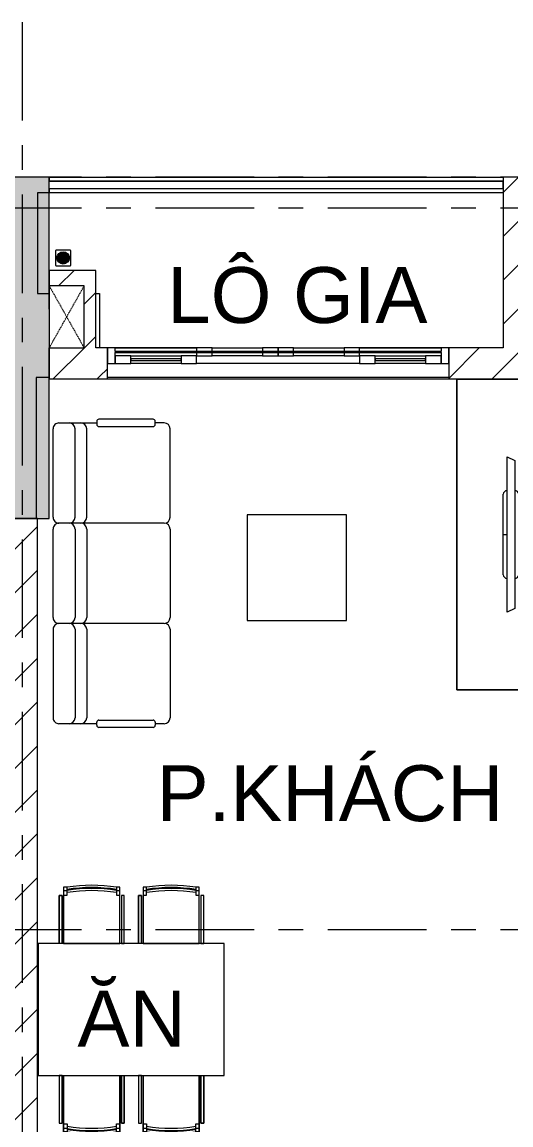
# Model space of a CAD drawing. Header units: millimetres. Extents: x -20144 to 117103, y -11426 to 48263.
# Drawn here: x 1501 to 4651, y 36493 to 43600 of the extents above; entities that cross this region are included whole.
import ezdxf

# ---------------------------------------------------------------- set-up
doc = ezdxf.new("R2010")
doc.units = ezdxf.units.MM
for name, pattern in [('Dash', [6.35, 3.175, -3.175]), ('Dash_2_', [6.35, 3.175, -3.175]), ('Grid Line', [22.225, 12.7, -3.175, 3.175, -3.175])]:
    doc.linetypes.add(name, pattern=pattern)
for name, color, linetype, lineweight in [('A-DETL-GENF', 31, 'Continuous', 5), ('A-DETL-GENF-HDLN', 161, 'Dash_2_', 5), ('CHU', 181, 'Continuous', 5), ('CUA', 31, 'Continuous', 9), ('HATCH-TUONG', 152, 'Continuous', 9), ('NET CAT', 3, 'Continuous', 5), ('NET THAY 1', 41, 'Continuous', 5), ('NET-CAT', 3, 'Continuous', 9), ('NET-THAY', 2, 'Continuous', 15), ('THIET BI', 44, 'Continuous', 5), ('THIET-BI', 44, 'Continuous', 5), ('TRUC', 225, 'Continuous', 5)]:
    doc.layers.add(name, color=color, linetype=linetype, lineweight=lineweight)
doc.styles.add('Arial_4', font='arial.ttf', dxfattribs={"height": 360})
pattern_1 = [(45, (0, 0), (-141.4214, 141.4214), [])]

# ---------------------------------------------------------------- blocks, each defined once
blk = doc.blocks.new('ALC1807-ASCENT PLAZA-KET CAU 1_rvt-1-MẶT BẰNG TẦNG 5 ĐẾN TẦNG 22')
at = {"layer": 'NET CAT'}
blk.add_hatch(color=7, dxfattribs=at).paths.add_polyline_path([(1354.1, 40399.9), (1675.5, 40399.9), (1675.5, 42599.9), (1325.5, 42599.9), (1325.5, 40399.9)], flags=0)
at = {"layer": 'NET CAT', "color": 90, "lineweight": 13}
for p, q in [((1675.5, 42599.9), (1325.5, 42599.9)), ((1675.5, 41749.9), (1675.5, 42599.9)), ((1675.5, 40399.9), (1675.5, 41499.9)), ((1325.5, 40399.9), (1675.5, 40399.9))]:
    blk.add_line(p, q, dxfattribs=at)
blk = doc.blocks.new('X-PHEU - X-PHEU-158415-MẶT BẰNG TẦNG 5 ĐẾN TẦNG 22')
at = {"layer": 'THIET-BI', "lineweight": 9}
for p, q in [((25, -29), (25, -121)), ((121, -25), (29, -25)), ((42.5, -90.5), (42.5, -59.5)), ((47.5, -51.8), (47.5, -98.2)), ((52.5, -103.1), (52.5, -46.9)), ((57.5, -43.5), (57.5, -106.5)), ((62.5, -108.8), (62.5, -41.2)), ((67.5, -39.8), (67.5, -110.2)), ((72.5, -71.9), (72.5, -39.1)), ((77.5, -39.1), (77.5, -71.9)), ((82.5, -110.2), (82.5, -39.8)), ((87.5, -41.2), (87.5, -108.8)), ((92.5, -106.5), (92.5, -43.5)), ((97.5, -46.9), (97.5, -103.1)), ((102.5, -98.2), (102.5, -51.8)), ((107.5, -59.5), (107.5, -90.5)), ((125, -121), (125, -29)), ((29, -125), (121, -125)), ((72.5, -110.9), (72.5, -78.1)), ((77.5, -78.1), (77.5, -110.9))]:
    blk.add_line(p, q, dxfattribs=at)
blk.add_circle((75, -75), 40, dxfattribs=at)
for centre, radius, start, end in [((29, -29), 4, 90, 180), ((75, -75), 36, 139.80824, 154.52563), ((75, -75), 36, 119.0853, 128.68219), ((75, -75), 36, 102.0247, 110.31751), ((75, -75), 36, 90, 93.98208), ((75, -75), 36, 86.01792, 90), ((75, -75), 36, 69.68249, 77.9753), ((75, -75), 36, 51.31781, 60.9147), ((75, -75), 36, 25.47437, 40.19176), ((121, -29), 4, 0, 90), ((29, -121), 4, 180, 270), ((75, -75), 36, 205.47437, 220.19176), ((75, -75), 36, 231.31781, 240.9147), ((75, -75), 36, 249.68249, 257.9753), ((75, -75), 4, 128.68219, 231.31781), ((75, -75), 36, 266.01792, 270), ((75, -75), 36, 270, 273.98208), ((75, -75), 4, 308.68219, 51.31781), ((75, -75), 36, 282.0247, 290.31751), ((75, -75), 36, 299.0853, 308.68219), ((75, -75), 36, 319.80824, 334.52563), ((121, -121), 4, 270, 0)]:
    blk.add_arc(centre, radius, start, end, dxfattribs=at)
blk = doc.blocks.new('X-SOFA1 - X-SOFA-195815-MẶT BẰNG TẦNG 5 ĐẾN TẦNG 22')
at = {"layer": 'THIET BI', "lineweight": 9}
for p, q in [((-753.8, 360.8), (-753.8, 931.5)), ((-716.2, 969.2), (-658.4, 969.2)), ((-658.4, 959.8), (-658.4, 978.7)), ((-644.3, 992.8), (-295.7, 992.8)), ((-295.7, 945.7), (-644.3, 945.7)), ((-281.5, 978.7), (-281.5, 959.8)), ((-281.5, 969.2), (-103.7, 969.2)), ((-216.7, 360.8), (-216.7, 931.5)), ((-141.3, 360.8), (-141.3, 931.5)), ((-103.7, 969.2), (-37.7, 969.2)), ((0, 360.8), (0, 931.5)), ((-1250, 303.6), (-1890, 303.6)), ((-1890, 303.6), (-1890, -376.4)), ((-1890, 303.6), (-1890, -376.4)), ((-1250, 303.6), (-1890, 303.6)), ((-1250, -376.4), (-1250, 303.6)), ((-1250, -376.4), (-1250, 303.6)), ((-753.8, -285.4), (-753.8, 285.4)), ((-716.2, 323.1), (-103.7, 323.1)), ((-216.7, -285.4), (-216.7, 285.4)), ((-141.3, -285.4), (-141.3, 285.4)), ((-103.7, 323.1), (-37.7, 323.1)), ((0, 285.4), (0, -285.4)), ((-716.2, -323.1), (-37.7, -323.1)), ((-1890, -376.4), (-1250, -376.4)), ((-1890, -376.4), (-1250, -376.4)), ((-753.8, -360.8), (-753.8, -931.5)), ((-216.7, -360.8), (-216.7, -931.5)), ((-141.3, -360.8), (-141.3, -931.5)), ((0, -360.8), (0, -931.5)), ((-716.2, -969.2), (-658.4, -969.2)), ((-658.4, -959.8), (-658.4, -978.7)), ((-295.7, -945.7), (-644.3, -945.7)), ((-644.3, -992.8), (-295.7, -992.8)), ((-281.5, -978.7), (-281.5, -959.8)), ((-103.7, -969.2), (-281.5, -969.2)), ((-37.7, -969.2), (-103.7, -969.2))]:
    blk.add_line(p, q, dxfattribs=at)
for centre, radius, start, end in [((-716.2, 931.5), 37.7, 90, 180), ((-644.3, 978.7), 14.1, 90, 180), ((-644.3, 959.8), 14.1, 180, 270), ((-295.7, 978.7), 14.1, 360, 90), ((-295.7, 959.8), 14.1, 270, 0), ((-179, 931.5), 37.7, 90, 180), ((-103.7, 931.5), 37.7, 90, 180), ((-37.7, 931.5), 37.7, 360, 90), ((-716.2, 360.8), 37.7, 180, 270), ((-179, 360.8), 37.7, 180, 270), ((-103.7, 360.8), 37.7, 180, 270), ((-37.7, 360.8), 37.7, 270, 0), ((-716.2, 285.4), 37.7, 90, 180), ((-179, 285.4), 37.7, 90, 180), ((-103.7, 285.4), 37.7, 90, 180), ((-37.7, 285.4), 37.7, 360, 90), ((-716.2, -285.4), 37.7, 180, 270), ((-716.2, -360.8), 37.7, 90, 180), ((-179, -285.4), 37.7, 180, 270), ((-179, -360.8), 37.7, 90, 180), ((-103.7, -285.4), 37.7, 180, 270), ((-103.7, -360.8), 37.7, 90, 180), ((-37.7, -285.4), 37.7, 270, 0), ((-37.7, -360.8), 37.7, 360, 90), ((-716.2, -931.5), 37.7, 180, 270), ((-644.3, -959.8), 14.1, 90, 180), ((-644.3, -978.7), 14.1, 180, 270), ((-295.7, -959.8), 14.1, 360, 90), ((-295.7, -978.7), 14.1, 270, 0), ((-179, -931.5), 37.7, 180, 270), ((-103.7, -931.5), 37.7, 180, 270), ((-37.7, -931.5), 37.7, 270, 0)]:
    blk.add_arc(centre, radius, start, end, dxfattribs=at)
blk = doc.blocks.new('X-BAN AN 4 GHE2 - X-BAN AN 4 GHE-195819-MẶT BẰNG TẦNG 5 ĐẾN TẦNG 22')
at = {"layer": 'THIET BI', "lineweight": 9}
for p, q in [((187, 362.7), (165.2, 362.7)), ((165.2, 362.7), (165.2, 0)), ((165.2, 362.7), (165.2, 0)), ((187, 362.7), (165.2, 362.7)), ((187, 327.9), (187, 362.7)), ((527.9, 362.7), (506.1, 362.7)), ((506.1, 362.7), (506.1, 327.9)), ((527.9, 362.7), (506.1, 362.7)), ((527.9, 0), (527.9, 362.7)), ((527.9, 0), (527.9, 362.7)), ((698.6, 362.7), (676.8, 362.7)), ((676.8, 362.7), (676.8, 0)), ((676.8, 362.7), (676.8, 0)), ((698.6, 362.7), (676.8, 362.7)), ((698.6, 327.9), (698.6, 362.7)), ((1039.5, 362.7), (1017.7, 362.7)), ((1017.7, 362.7), (1017.7, 327.9)), ((1039.5, 362.7), (1017.7, 362.7)), ((1039.5, 0), (1039.5, 362.7)), ((1039.5, 0), (1039.5, 362.7)), ((136.9, 308.5), (136.9, 0)), ((155.8, 308.5), (136.9, 308.5)), ((136.9, 308.5), (155.8, 308.5)), ((136.9, 0), (136.9, 308.5)), ((155.8, 0), (155.8, 308.5)), ((155.8, 308.5), (155.8, 0)), ((165.2, 340.9), (187, 340.9)), ((165.2, 311.9), (187, 311.9)), ((187, 311.9), (187, 327.9)), ((506.1, 340.9), (527.9, 340.9)), ((506.1, 327.9), (506.1, 311.9)), ((506.1, 311.9), (527.9, 311.9)), ((556.2, 308.5), (537.3, 308.5)), ((537.3, 308.5), (537.3, 0)), ((537.3, 308.5), (537.3, 0)), ((556.2, 308.5), (537.3, 308.5)), ((556.2, 0), (556.2, 308.5)), ((556.2, 0), (556.2, 308.5)), ((667.4, 308.5), (648.5, 308.5)), ((648.5, 308.5), (648.5, 0)), ((648.5, 308.5), (667.4, 308.5)), ((648.5, 0), (648.5, 308.5)), ((667.4, 0), (667.4, 308.5)), ((667.4, 308.5), (667.4, 0)), ((676.8, 340.9), (698.6, 340.9)), ((676.8, 311.9), (698.6, 311.9)), ((698.6, 311.9), (698.6, 327.9)), ((1017.7, 340.9), (1039.5, 340.9)), ((1017.7, 327.9), (1017.7, 311.9)), ((1017.7, 311.9), (1039.5, 311.9)), ((1067.8, 308.5), (1048.9, 308.5)), ((1048.9, 308.5), (1048.9, 0)), ((1048.9, 308.5), (1048.9, 0)), ((1067.8, 308.5), (1048.9, 308.5)), ((1067.8, 0), (1067.8, 308.5)), ((1067.8, 0), (1067.8, 308.5)), ((136.9, 0), (0, 0)), ((0, 0), (0, -850)), ((0, 0), (0, -850)), ((1200, 0), (0, 0)), ((155.8, 0), (136.9, 0)), ((165.2, 0), (155.8, 0)), ((165.2, 0), (527.9, 0)), ((537.3, 0), (527.9, 0)), ((537.3, 0), (556.2, 0)), ((648.5, 0), (556.2, 0)), ((667.4, 0), (648.5, 0)), ((676.8, 0), (667.4, 0)), ((676.8, 0), (1039.5, 0)), ((1048.9, 0), (1039.5, 0)), ((1048.9, 0), (1067.8, 0)), ((1200, 0), (1067.8, 0)), ((1200, -850), (1200, 0)), ((1200, -850), (1200, 0)), ((0, -850), (136.9, -850)), ((0, -850), (1200, -850)), ((136.9, -850), (136.9, -1158.5)), ((155.8, -850), (136.9, -850)), ((136.9, -850), (136.9, -1158.5)), ((155.8, -1158.5), (155.8, -850)), ((155.8, -850), (165.2, -850)), ((155.8, -1158.5), (155.8, -850)), ((165.2, -850), (165.2, -1212.7)), ((165.2, -850), (527.9, -850)), ((165.2, -1212.7), (165.2, -850)), ((527.9, -1212.7), (527.9, -850)), ((527.9, -850), (537.3, -850)), ((527.9, -850), (527.9, -1212.7)), ((537.3, -850), (537.3, -1158.5)), ((537.3, -850), (556.2, -850)), ((537.3, -1158.5), (537.3, -850)), ((556.2, -1158.5), (556.2, -850)), ((556.2, -850), (648.5, -850)), ((556.2, -850), (556.2, -1158.5)), ((648.5, -850), (648.5, -1158.5)), ((667.4, -850), (648.5, -850)), ((648.5, -850), (648.5, -1158.5)), ((667.4, -1158.5), (667.4, -850)), ((667.4, -850), (676.8, -850)), ((667.4, -1158.5), (667.4, -850)), ((676.8, -850), (676.8, -1212.7)), ((676.8, -850), (1039.5, -850)), ((676.8, -1212.7), (676.8, -850)), ((1039.5, -1212.7), (1039.5, -850)), ((1039.5, -850), (1048.9, -850)), ((1039.5, -850), (1039.5, -1212.7)), ((1048.9, -850), (1048.9, -1158.5)), ((1048.9, -850), (1067.8, -850)), ((1048.9, -1158.5), (1048.9, -850)), ((1067.8, -1158.5), (1067.8, -850)), ((1067.8, -850), (1200, -850)), ((1067.8, -850), (1067.8, -1158.5)), ((136.9, -1158.5), (155.8, -1158.5)), ((136.9, -1158.5), (155.8, -1158.5)), ((165.2, -1161.9), (187, -1161.9)), ((165.2, -1190.9), (187, -1190.9)), ((187, -1161.9), (187, -1177.9)), ((187, -1177.9), (187, -1212.7)), ((506.1, -1161.9), (527.9, -1161.9)), ((506.1, -1177.9), (506.1, -1161.9)), ((506.1, -1212.7), (506.1, -1177.9)), ((506.1, -1190.9), (527.9, -1190.9)), ((537.3, -1158.5), (556.2, -1158.5)), ((556.2, -1158.5), (537.3, -1158.5)), ((648.5, -1158.5), (667.4, -1158.5)), ((648.5, -1158.5), (667.4, -1158.5)), ((676.8, -1161.9), (698.6, -1161.9)), ((676.8, -1190.9), (698.6, -1190.9)), ((698.6, -1161.9), (698.6, -1177.9)), ((698.6, -1177.9), (698.6, -1212.7)), ((1017.7, -1161.9), (1039.5, -1161.9)), ((1017.7, -1177.9), (1017.7, -1161.9)), ((1017.7, -1212.7), (1017.7, -1177.9)), ((1017.7, -1190.9), (1039.5, -1190.9)), ((1048.9, -1158.5), (1067.8, -1158.5)), ((1067.8, -1158.5), (1048.9, -1158.5)), ((165.2, -1212.7), (187, -1212.7)), ((187, -1212.7), (165.2, -1212.7)), ((506.1, -1212.7), (527.9, -1212.7)), ((527.9, -1212.7), (506.1, -1212.7)), ((676.8, -1212.7), (698.6, -1212.7)), ((698.6, -1212.7), (676.8, -1212.7)), ((1017.7, -1212.7), (1039.5, -1212.7)), ((1039.5, -1212.7), (1017.7, -1212.7))]:
    blk.add_line(p, q, dxfattribs=at)
for centre, radius, start, end in [((346.5, -638.1), 1013.4, 80.94073, 99.05927), ((346.5, -638.1), 1013.4, 80.94073, 99.05927), ((346.5, -638.1), 998.9, 80.80804, 99.19196), ((858.1, -638.1), 1013.4, 80.94073, 99.05927), ((858.1, -638.1), 1013.4, 80.94073, 99.05927), ((858.1, -638.1), 998.9, 80.80804, 99.19196), ((346.5, -658.2), 1013.4, 80.94073, 99.05927), ((346.5, -658.2), 998.9, 80.80804, 99.19196), ((858.1, -658.2), 1013.4, 80.94073, 99.05927), ((858.1, -658.2), 998.9, 80.80804, 99.19196), ((346.5, -191.8), 998.9, 260.80804, 279.19196), ((346.5, -191.8), 1013.4, 260.94073, 279.05927), ((346.5, -211.9), 998.9, 260.80804, 279.19196), ((858.1, -191.8), 998.9, 260.80804, 279.19196), ((858.1, -191.8), 1013.4, 260.94073, 279.05927), ((858.1, -211.9), 998.9, 260.80804, 279.19196), ((346.5, -211.9), 1013.4, 260.94073, 279.05927), ((346.5, -211.9), 1013.4, 260.94073, 279.05927), ((858.1, -211.9), 1013.4, 260.94073, 279.05927), ((858.1, -211.9), 1013.4, 260.94073, 279.05927)]:
    blk.add_arc(centre, radius, start, end, dxfattribs=at)
blk = doc.blocks.new('X-TV1 - X-TV-195820-MẶT BẰNG TẦNG 5 ĐẾN TẦNG 22')
at = {"layer": 'THIET BI', "lineweight": 9}
for p, q in [((2000, 400), (0, 400)), ((0, 400), (0, 1.4)), ((0, 400), (2000, 400)), ((0, 1.4), (0, 400)), ((2000, 1.3), (2000, 400)), ((2000, 400), (2000, 1.3)), ((500, 75), (1500, 75)), ((522.5, 25), (500, 75)), ((740, 100), (1260, 100)), ((1000, 100), (1000, 75)), ((1500, 75), (1477.5, 25)), ((1477.5, 25), (522.5, 25))]:
    blk.add_line(p, q, dxfattribs=at)
for centre, start_param, end_param in [((740, 75), 0, 1.570796), ((1260, 75), 4.712389, 6.283185), ((740, 25), 1.570796, 2.992895), ((1260, 25), 3.290291, 4.712389)]:
    blk.add_ellipse(centre, major_axis=(0, 25), ratio=0.9, start_param=start_param, end_param=end_param, dxfattribs=at)
blk = doc.blocks.new('CUA LO GIA - DB6-60239-MẶT BẰNG TẦNG 5 ĐẾN TẦNG 22')
at = {"layer": 'CUA'}
for p, q in [((-1050, 100), (-1100, 100)), ((-1100, 100), (-1100, 0)), ((-1050, 80), (-1050, 100)), ((-1050, 100), (-525, 100)), ((-1050, 80), (1050, 80)), ((-1050, 80), (-1050, 70)), ((-425, 100), (-525, 100)), ((-525, 100), (-525, 80)), ((-425, 80), (-425, 100)), ((-425, 100), (-100, 100)), ((0, 100), (-100, 100)), ((-100, 100), (-100, 80)), ((100, 100), (0, 100)), ((0, 100), (0, 80)), ((0, 80), (0, 100)), ((100, 80), (100, 100)), ((100, 100), (425, 100)), ((525, 100), (425, 100)), ((425, 100), (425, 80)), ((525, 100), (1050, 100)), ((525, 80), (525, 100)), ((1100, 100), (1050, 100)), ((1050, 100), (1050, 80)), ((1050, 70), (1050, 80)), ((1100, 0), (1100, 100)), ((-1100, 0), (-1050, 0)), ((-1050, 0), (-1050, 70)), ((-1050, 70), (1050, 70)), ((-950, 50), (-1050, 50)), ((-1050, 50), (-1050, 0)), ((-1050, 0), (-950, 0)), ((-950, 0), (-950, 50)), ((-950, 50), (-625, 50)), ((-625, 30), (-950, 30)), ((-950, 30), (-950, 20)), ((-950, 20), (-625, 20)), ((-625, 0), (-950, 0)), ((-525, 50), (-625, 50)), ((-625, 50), (-625, 0)), ((-625, 20), (-625, 30)), ((-625, 0), (-525, 0)), ((-525, 70), (-525, 50)), ((-525, 50), (-425, 50)), ((-525, 0), (-525, 50)), ((525, 0), (-525, 0)), ((-425, 50), (-425, 70)), ((-100, 50), (-425, 50)), ((-100, 70), (-100, 50)), ((-100, 50), (0, 50)), ((0, 70), (0, 50)), ((0, 50), (0, 70)), ((0, 50), (100, 50)), ((100, 50), (100, 70)), ((425, 50), (100, 50)), ((425, 70), (425, 50)), ((425, 50), (525, 50)), ((525, 50), (525, 70)), ((625, 50), (525, 50)), ((525, 50), (525, 0)), ((525, 0), (625, 0)), ((625, 0), (625, 50)), ((625, 50), (950, 50)), ((950, 30), (625, 30)), ((625, 30), (625, 20)), ((625, 20), (950, 20)), ((950, 0), (625, 0)), ((1050, 50), (950, 50)), ((950, 50), (950, 0)), ((950, 20), (950, 30)), ((950, 0), (1050, 0)), ((1050, 70), (1050, 0)), ((1050, 0), (1050, 50)), ((1050, 0), (1100, 0))]:
    blk.add_line(p, q, dxfattribs=at)
blk = doc.blocks.new('Top Rail Type - Top Rail_Internal_-208136-MẶT BẰNG TẦNG 5 ĐẾN TẦNG 22')
at = {"layer": 'NET THAY 1', "lineweight": 9}
for p, q in [((1675.5, 42524.9), (1675.5, 42574.9)), ((1675.5, 42574.9), (4601.9, 42574.9)), ((4601.9, 42574.9), (4601.9, 42524.9)), ((4601.9, 42524.9), (1675.5, 42524.9))]:
    blk.add_line(p, q, dxfattribs=at)
blk = doc.blocks.new('Top Rail Type - Top Rail_Internal_-V29-MẶT BẰNG TẦNG 5 ĐẾN TẦNG 22')
at = {"layer": 'NET THAY 1', "lineweight": 9}
for p, q in [((1675.5, 42524.9), (1675.5, 42574.9)), ((4601.9, 42574.9), (1675.5, 42574.9)), ((4601.9, 42524.9), (4601.9, 42574.9)), ((4601.9, 42524.9), (1675.5, 42524.9))]:
    blk.add_line(p, q, dxfattribs=at)
blk = doc.blocks.new('Family1 - Family1-225551-MẶT BẰNG TẦNG 5 ĐẾN TẦNG 22')
at = {"layer": 'A-DETL-GENF', "lineweight": 9}
for p, q in [((225, 400), (0, 400)), ((0, 400), (0, 0)), ((225, 0), (225, 400)), ((0, 0), (225, 0))]:
    blk.add_line(p, q, dxfattribs=at)
at = {"layer": 'A-DETL-GENF-HDLN', "linetype": 'Dash', "lineweight": 9}
for p, q in [((0, 400), (225, 0.8)), ((0, 0), (225, 399.2))]:
    blk.add_line(p, q, dxfattribs=at)

msp = doc.modelspace()

# ---------------------------------------------------------------- hatches: boundary and pattern name
at = {"layer": 'HATCH-TUONG'}
h = msp.add_hatch(dxfattribs=at)
h.set_pattern_fill('FP_2', color=256, style=0, pattern_type=2)
h.set_pattern_definition(pattern_1)
h.paths.add_polyline_path([(4800.5, 41499.9), (4800.5, 42599.9), (4600.5, 42599.9), (4600.5, 41499.9)], flags=0)
h = msp.add_hatch(dxfattribs=at)
h.set_pattern_fill('FP_2', color=256, style=0, pattern_type=2)
h.set_pattern_definition(pattern_1)
h.paths.add_polyline_path([(1900.5, 41899.9), (1975.5, 41899.9), (1975.5, 41999.9), (1675.5, 41999.9), (1675.5, 41899.9), (1875.5, 41899.9)], flags=0)
h = msp.add_hatch(dxfattribs=at)
h.set_pattern_fill('FP_2', color=256, style=0, pattern_type=2)
h.set_pattern_definition(pattern_1)
h.paths.add_polyline_path([(1975.5, 41499.9), (1975.5, 41899.9), (1900.5, 41899.9), (1900.5, 41499.9)], flags=0)
h = msp.add_hatch(dxfattribs=at)
h.set_pattern_fill('FP_2', color=256, style=0, pattern_type=2)
h.set_pattern_definition(pattern_1)
h.paths.add_polyline_path([(2000.5, 41299.9), (2000.5, 41499.9), (1675.5, 41499.9), (1675.5, 41299.9), (1900.5, 41299.9)], flags=0)
h = msp.add_hatch(dxfattribs=at)
h.set_pattern_fill('FP_2', color=256, style=0, pattern_type=2)
h.set_pattern_definition(pattern_1)
h.paths.add_polyline_path([(4800.5, 41299.9), (4800.5, 41499.9), (4250.5, 41499.9), (4250.5, 41299.9), (4700.5, 41299.9)], flags=0)
h.paths.add_polyline_path([(2000.5, 41299.9), (2050.5, 41299.9), (2050.5, 41499.9), (2000.5, 41499.9)], flags=0)
h = msp.add_hatch(dxfattribs=at)
h.set_pattern_fill('FP_2', color=256, style=0, pattern_type=2)
h.set_pattern_definition(pattern_1)
h.paths.add_polyline_path([(1400.5, 35499.9), (1600.5, 35499.9), (1600.5, 40399.9), (1400.5, 40399.9), (1400.5, 35824.1)], flags=0)

# ---------------------------------------------------------------- linework, layer by layer
at = {"layer": 'NET-CAT'}
for p, q in [((4800.5, 42599.9), (4600.5, 42599.9)), ((4600.5, 42599.9), (4600.5, 41499.9)), ((1975.5, 41999.9), (1675.5, 41999.9)), ((1675.5, 41999.9), (1675.5, 41899.9)), ((1975.5, 41899.9), (1975.5, 41999.9)), ((1975.5, 41499.9), (1975.5, 41899.9)), ((1675.5, 41499.9), (1675.5, 41299.9)), ((2000.5, 41499.9), (1975.5, 41499.9)), ((2050.5, 41499.9), (2000.5, 41499.9)), ((2050.5, 41299.9), (2050.5, 41499.9)), ((4600.5, 41499.9), (4250.5, 41499.9)), ((4250.5, 41499.9), (4250.5, 41299.9)), ((1675.5, 41299.9), (2000.5, 41299.9)), ((2000.5, 41299.9), (2050.5, 41299.9)), ((4250.5, 41299.9), (4700.5, 41299.9)), ((1600.5, 40399.9), (1400.5, 40399.9)), ((1600.5, 35499.9), (1600.5, 40399.9))]:
    msp.add_line(p, q, dxfattribs=at)
at = {"layer": 'NET-THAY', "lineweight": 9}
for p, q in [((1675.5, 42599.9), (4600.5, 42599.9)), ((1675.5, 42599.9), (1675.5, 42574.9)), ((1675.5, 42499.9), (1600.5, 42499.9)), ((1600.5, 42499.9), (1600.5, 41849.9)), ((1675.5, 42524.9), (1675.5, 42499.9)), ((4600.5, 42499.9), (1675.5, 42499.9)), ((1600.5, 41849.9), (1675.5, 41849.9)), ((1975.5, 41849.9), (2000.5, 41849.9)), ((2000.5, 41849.9), (2000.5, 41499.9)), ((2625.5, 41499.9), (2100.5, 41499.9)), ((4200.5, 41499.9), (3675.5, 41499.9)), ((1675.5, 41309.9), (1590.5, 41309.9)), ((1590.5, 41309.9), (1590.5, 40399.9)), ((4250.5, 41309.9), (2050.5, 41309.9)), ((2050.5, 41299.9), (4250.5, 41299.9))]:
    msp.add_line(p, q, dxfattribs=at)
at = {"layer": 'TRUC', "linetype": 'Grid Line', "ltscale": 50}
for p, q in [((1500.5, 43599.9), (1500.5, -7167.6)), ((43000.5, 42599.9), (-11036.3, 42599.9)), ((43000.5, 42399.9), (-14407, 42399.9)), ((43000.5, 37749.9), (-12092.4, 37749.9))]:
    msp.add_line(p, q, dxfattribs=at)

# ---------------------------------------------------------------- block references
at = {"lineweight": 5}
msp.add_blockref('ALC1807-ASCENT PLAZA-KET CAU 1_rvt-1-MẶT BẰNG TẦNG 5 ĐẾN TẦNG 22', (0, 0), dxfattribs=at)
at = {"lineweight": 9}
for name, p in [('Top Rail Type - Top Rail_Internal_-208136-MẶT BẰNG TẦNG 5 ĐẾN TẦNG 22', (0, 0)), ('Top Rail Type - Top Rail_Internal_-V29-MẶT BẰNG TẦNG 5 ĐẾN TẦNG 22', (0, 0)), ('Family1 - Family1-225551-MẶT BẰNG TẦNG 5 ĐẾN TẦNG 22', (1675.5, 41499.9)), ('CUA LO GIA - DB6-60239-MẶT BẰNG TẦNG 5 ĐẾN TẦNG 22', (3150.5, 41399.9)), ('X-BAN AN 4 GHE2 - X-BAN AN 4 GHE-195819-MẶT BẰNG TẦNG 5 ĐẾN TẦNG 22', (1603.3, 37662.2))]:
    msp.add_blockref(name, p, dxfattribs=at)
for name, p, rotation in [('X-PHEU - X-PHEU-158415-MẶT BẰNG TẦNG 5 ĐẾN TẦNG 22', (1840.5, 42154.9), 270), ('X-TV1 - X-TV-195820-MẶT BẰNG TẦNG 5 ĐẾN TẦNG 22', (4701.9, 39297.7), 90), ('X-SOFA1 - X-SOFA-195815-MẶT BẰNG TẦNG 5 ĐẾN TẦNG 22', (1700.5, 40047.7), 180)]:
    msp.add_blockref(name, p, dxfattribs=dict(at, rotation=rotation))

# ---------------------------------------------------------------- texts
at = {"layer": 'CHU', "color": 7, "lineweight": 30, "char_height": 360, "attachment_point": 1, "line_spacing_factor": 0.936439, "style": 'Arial_4'}
for s, insert, width in [('\\pt2540,5080,7620,10160,12700,15240,17780,20320,22860,25400,27940,30480,33020,35560,38100,40640,43180,45720,48260,50800,53340,55880,58420,60960,63500,66040,68580,71120,73660,76200,78740,81280;LÔ GIA', (2436.7, 42020.7), 1656.4), ('\\pt2540,5080,7620,10160,12700,15240,17780,20320,22860,25400,27940,30480,33020,35560,38100,40640,43180,45720,48260,50800,53340,55880,58420,60960,63500,66040,68580,71120,73660,76200,78740,81280;P.KHÁCH', (2367.6, 38810.6), 2232.1), ('\\pt2540,5080,7620,10160,12700,15240,17780,20320,22860,25400,27940,30480,33020,35560,38100,40640,43180,45720,48260,50800,53340,55880,58420,60960,63500,66040,68580,71120,73660,76200,78740,81280;ĂN', (1857.4, 37357.7), 709.02)]:
    msp.add_mtext(s, dxfattribs=dict(at, insert=insert, width=width))

doc.saveas('drawing.dxf')
